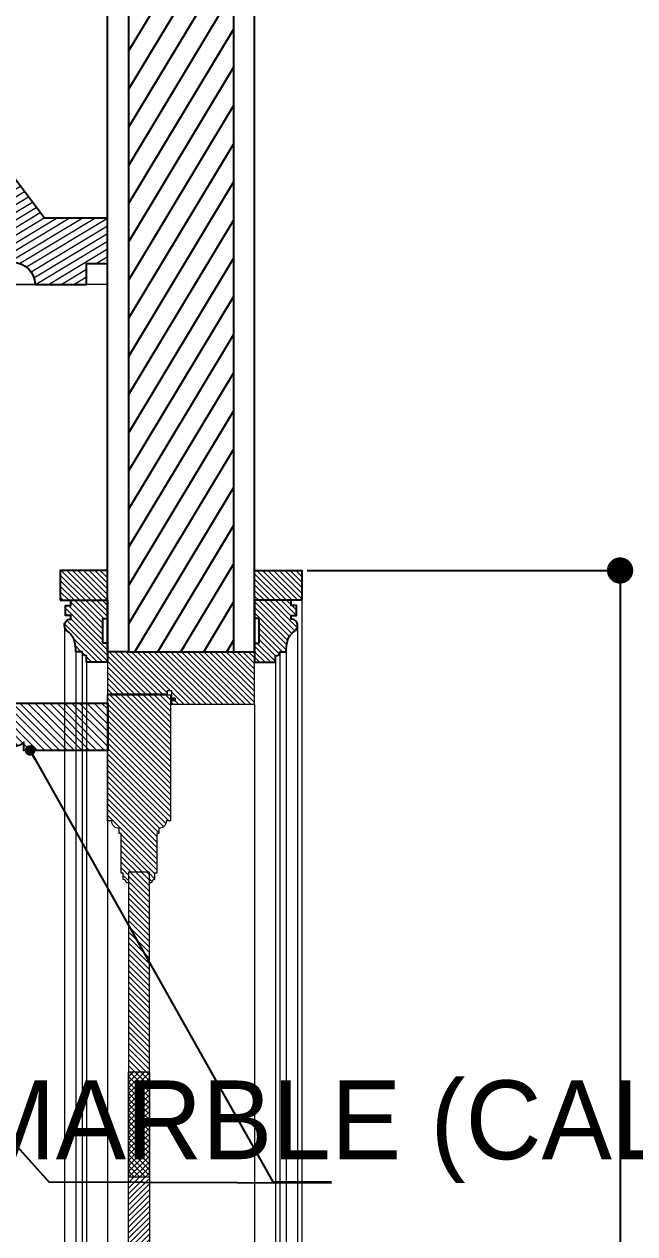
# Model space of a CAD drawing. Header units: inches. Extents: x 230831 to 416194, y 441295 to 526666.
# Drawn here: x 244961 to 245543, y 451513 to 452665 of the extents above; entities that cross this region are included whole.
import ezdxf

# ---------------------------------------------------------------- set-up
doc = ezdxf.new("R2010")
doc.units = ezdxf.units.IN
doc.header["$MEASUREMENT"] = 0
for name, color, linetype in [('A-DIMESNION-1', 7, 'Continuous'), ('CQ Grg Gypsum', 41, 'Continuous'), ('CQ Plaster', 1, 'Continuous'), ('CQ section wall', 3, 'Continuous'), ('CQ SPOT DETAIL DIMENSION', 9, 'Continuous'), ('CQ_callout', 34, 'Continuous'), ('WOOD', 23, 'Continuous'), ('xref grd floor$2$CQ Wall hatch_CHB', 8, 'Continuous')]:
    doc.layers.add(name, color=color, linetype=linetype)
for name, color, linetype, lineweight in [('CQ gypsum 2', 42, 'Continuous', 0), ('CQ Gypsum Hatch', 8, 'Continuous', 20), ('CQ Wood', 30, 'Continuous', 0)]:
    doc.layers.add(name, color=color, linetype=linetype, lineweight=lineweight)
doc.styles.get("Standard").update_dxf_attribs({"font": 'arial.ttf'})
doc.dimstyles.new('chester 25', dxfattribs={"dimscale": 0.25, "dimtxt": 150, "dimasz": 100, "dimexe": 10, "dimexo": 20, "dimgap": 80, "dimtad": 1, "dimdec": 0, "dimzin": 0, "dimdsep": 46, "dimtxsty": 'Standard', "dimblk": 'DOT', "dimcen": 50, "dimclrd": 1, "dimclre": 1, "dimclrt": 3, "dimadec": 0, "dimazin": 0, "dimtfac": 1, "dimtdec": 0, "dimtofl": 0, "dimtmove": 0, "dimatfit": 3, "dimfxl": 1, "dimtolj": 1, "dimtzin": 0, "dimlwd": -1, "dimarcsym": 0})
doc.dimstyles.get("Standard").update_dxf_attribs({"dimtxt": 0.18, "dimasz": 0.18, "dimexe": 0.18, "dimexo": 0.0625, "dimgap": 0.09, "dimtad": 0, "dimtih": 1, "dimtoh": 1, "dimdec": 4, "dimzin": 0, "dimdsep": 46, "dimtxsty": 'Standard', "dimcen": 0.09, "dimadec": 0, "dimazin": 0, "dimtfac": 1, "dimtdec": 4, "dimtofl": 0, "dimtmove": 0, "dimatfit": 3, "dimfxl": 1, "dimtolj": 1, "dimtzin": 0, "dimarcsym": 0})
pattern_1 = [(224.9999999999999, (314555.3100081291, 682297.8172686324), (-2.651650429449553, 2.65165042944955), [])]
pattern_2 = [(224.9999999999999, (314565.3100081291, 682297.8172686324), (-2.651650429449553, 2.65165042944955), [])]

# ---------------------------------------------------------------- blocks, each defined once
blk = doc.blocks.new('SECTION A AND B')
at = {"layer": 'xref grd floor$2$CQ Wall hatch_CHB', "extrusion": (2.772420434295382e-08, -3.397086406510971e-09, 0.9999999999999997)}
h = blk.add_hatch(dxfattribs=at)
h.set_pattern_fill('ANSI31,_O', color=8, scale=150, angle=76.02857671701435)
h.set_pattern_definition([(121.0285767170143, (-1.13686837721616e-13, 0), (-16.06706840326394, -9.664978682068453), [])])
h.paths.add_polyline_path([(234504.1733847185, 453567.1762365348), (234404.1738281932, 453567.1762365348), (234404.1738281934, 452067.1762365347), (234504.1733847184, 452067.1185752425)])
h.paths.add_polyline_path([(236754.1732899436, 453567.1762365348), (236754.1732899436, 449317.1762365348), (236854.1733847183, 449317.1762365348), (236854.1733847183, 453567.1762365348)])
at = {"layer": 'CQ Plaster', "elevation": 6.758949233545973e-05}
for points in [[(234404.1738281932, 452067.1762365347), (234384.1738281932, 452067.1762365347), (234384.1738281932, 453567.1762365347)], [(234504.1733847185, 452067.1762365347), (234524.1733847185, 452067.1762365347), (234524.1733847185, 453567.1762365347)]]:
    blk.add_lwpolyline(points, dxfattribs=at)
at = {"layer": 'CQ section wall', "extrusion": (2.772420434295382e-08, -3.397086406510971e-09, 0.9999999999999997)}
for p, q in [((234404.1738281932, 453567.1762365348, 6.243654001534675e-05), (234404.1738281932, 452067.1762365347, 7.036190047477012e-05)), ((234504.1733847185, 453567.1762365347, 7.268512194522607e-05), (234504.1733847185, 452067.1762365347, 6.758949233545973e-05))]:
    blk.add_line(p, q, dxfattribs=at)
at = {"layer": 'CQ section wall', "extrusion": (2.772420434295382e-08, -3.397086406510971e-09, 0.9999999999999997), "elevation": 0.005033319855305934}
blk.add_lwpolyline([(234504.1733847184, 452067.1762365348), (234404.1738281931, 452067.1762365348)], dxfattribs=at)
blk = doc.blocks.new('WD-05 cloak room')
at = {"layer": 'WOOD', "lineweight": 0}
h = blk.add_hatch(dxfattribs=at)
h.set_pattern_fill('ANSI31', color=8, scale=30, angle=809.9999999999999, style=0)
h.set_pattern_definition(pattern_2)
h.paths.add_polyline_path([(234343.9199538135, 452116.2351711982), (234388.9199538135, 452116.2351711982), (234388.9199538135, 452144.6047690728), (234343.9199538135, 452144.6047690728)])
h = blk.add_hatch(dxfattribs=at)
h.set_pattern_fill('ANSI31', color=8, scale=30, angle=809.9999999999999, style=0)
h.set_pattern_definition(pattern_1)
h.paths.add_polyline_path([(234573.9199538135, 452116.2351711982), (234528.9199538135, 452116.2351711982), (234528.9199538135, 452144.6047690728), (234573.9199538135, 452144.6047690728)])
h = blk.add_hatch(dxfattribs=at)
h.set_pattern_fill('ANSI31', color=8, scale=30, angle=809.9999999999999, style=0)
h.set_pattern_definition(pattern_2)
edge = h.paths.add_edge_path()
edge.add_line((234384.5991347219, 452098.8227702178), (234388.9199538145, 452098.8227702178))
edge.add_line((234388.9199538145, 452098.8227702178), (234388.9199538145, 452116.2351711982))
edge.add_line((234388.9199538145, 452116.2351711982), (234353.9199538145, 452116.2351711982))
edge.add_line((234353.9199538145, 452116.2351711982), (234353.9199538145, 452111.1705447678))
edge.add_line((234353.9199538145, 452111.1705447679), (234348.9199538145, 452111.1705447679))
edge.add_line((234348.9199538145, 452111.1705447679), (234348.9199538145, 452101.6510782121))
edge.add_line((234348.9199538145, 452101.6510782121), (234353.9199538145, 452101.6510782121))
edge.add_line((234353.9199538145, 452101.6510782121), (234353.9199538145, 452098.1705447678))
edge.add_arc((234353.6976761827, 452092.3199352071), 5.854830448332633, 87.82425270288263, 181.9114831487769)
edge.add_arc((234354.7889250441, 452092.4883035626), 6.952338947518033, 182.9983640626432, 239.349195823788)
edge.add_arc((234340.6485831501, 452072.4829617893), 17.57716481121781, 16.268537719834626, 52.92728580264338, ccw=False)
edge.add_arc((234304.3511839727, 452064.9304755373), 54.61496207966331, 2.356659984789985, 13.20557358780809, ccw=False)
edge.add_line((234358.9199538145, 452067.1762361899), (234364.9199538145, 452067.1762361899))
edge.add_arc((234368.9199538145, 452067.1762361899), 3.999999999999998, 180, 270)
edge.add_line((234368.9199538145, 452063.1762361899), (234368.9199538145, 452057.1762361899))
edge.add_line((234368.9199538145, 452057.1762361899), (234388.9199538145, 452057.1762361899))
edge.add_line((234388.9199538145, 452057.1762361899), (234388.9199538145, 452075.5297021625))
edge.add_line((234388.9199538145, 452075.5297021625), (234384.5991347219, 452075.5297021625))
edge.add_line((234384.5991347219, 452075.5297021625), (234384.5991347219, 452098.8227702178))
h = blk.add_hatch(dxfattribs=at)
h.set_pattern_fill('ANSI31', color=8, scale=30, angle=809.9999999999999, style=0)
h.set_pattern_definition(pattern_1)
h.paths.add_polyline_path([(234548.9199538125, 452057.1762361898), (234548.9199538125, 452063.1762361898, 0.4142135623730951), (234552.9199538125, 452067.1762361898), (234558.9199538125, 452067.1762361898, -0.0473727055380676), (234560.3179622275, 452077.4070220248, -0.1613322255665703), (234566.5953158163, 452086.5072736536, 0.250954578133825), (234569.9938039778, 452092.1246444902, 0.4352650242027551), (234563.9199538125, 452098.1705447678), (234563.9199538125, 452101.651078212), (234568.9199538125, 452101.651078212), (234568.9199538125, 452111.1705447678), (234563.9199538125, 452111.1705447678), (234563.9199538125, 452116.2351711982), (234529.0193160286, 452116.2351711982), (234529.01931641, 452098.8227702178), (234533.2407729051, 452098.8227702178), (234533.2407729051, 452075.5297021624), (234529.0193169203, 452075.5297021624), (234529.0193171118, 452066.7900019109), (234528.9951030896, 452057.1762361898)])
h = blk.add_hatch(dxfattribs=at)
h.set_pattern_fill('ANSI31', color=8, scale=30, angle=809.9999999999999, style=0)
h.set_pattern_definition(pattern_1)
h.paths.add_polyline_path([(234388.9203972883, 452017.1762365347), (234388.9203984127, 452017.1762365347), (234388.9203972883, 452017.1762365347), (234388.9199538137, 452032.1762610309), (234388.9203972883, 452067.1762365347), (234528.9200183536, 452067.1762365467), (234528.9200183536, 452027.1762365467), (234471.9200183536, 452027.1762365467), (234471.9200183536, 452030.1762365467), (234467.9200183536, 452030.1762365468), (234467.9200183536, 452017.1762365467)])
h = blk.add_hatch(dxfattribs=at)
h.set_pattern_fill('ANSI31', color=8, scale=30, angle=809.9999999999999, style=0)
h.set_pattern_definition([(225, (307276.9017949782, 568944.7792914034), (-2.651650429449555, 2.651650429449549), [])])
edge = h.paths.add_edge_path()
edge.add_line((234508.9337057003, 451857.1751327181), (234508.9337057003, 451847.1751327181))
edge.add_line((234508.9337057003, 451847.1751327181), (234510.9095095531, 451847.1751327181))
edge.add_arc((234513.919542525, 451847.1810633963), 3.010038814554532, 89.999999999446, 180.112889922403, ccw=False)
edge.add_line((234513.919542525, 451850.1911022108), (234513.919542525, 451856.1762365407))
edge.add_line((234513.919542525, 451856.1762365407), (234515.838429612, 451856.1762365407))
edge.add_line((234515.838429612, 451856.1762365407), (234515.838429612, 451894.1051687289))
edge.add_line((234515.838429612, 451894.1051687289), (234517.838429612, 451894.1051687289))
edge.add_line((234517.838429612, 451894.1051687289), (234517.838429612, 451899.1757598621))
edge.add_arc((234518.2713120951, 451905.8194684696), 6.657796279939383, 266.2720625984567, 363.0717521923915)
edge.add_line((234524.919542525, 451906.1762365407), (234528.919542525, 451906.1762365407))
edge.add_line((234528.919542525, 451906.1762365407), (234528.919542525, 452026.1762365407))
edge.add_line((234528.919542525, 452026.1762365407), (234468.919542525, 452026.1762365407))
edge.add_line((234468.919542525, 452026.1762365407), (234468.919542525, 451906.1762365407))
edge.add_line((234468.919542525, 451906.1762365407), (234472.919542525, 451906.1762365407))
edge.add_arc((234479.5677729549, 451905.8194684697), 6.657796279983404, 176.9282478081221, 273.7279374017608)
edge.add_line((234480.0006554381, 451899.1757598621), (234480.0006554381, 451894.1051687289))
edge.add_line((234480.0006554381, 451894.1051687289), (234482.0006554381, 451894.1051687289))
edge.add_line((234482.0006554381, 451894.1051687289), (234482.0006554381, 451856.1762365407))
edge.add_line((234482.0006554381, 451856.1762365407), (234484.0006554381, 451856.1762365407))
edge.add_line((234484.0006554381, 451856.1762365407), (234484.0006554381, 451850.1911022108))
edge.add_arc((234484.0006554381, 451847.1810633963), 3.010038814565632, -0.11288992240298512, 90.000000000554, ccw=False)
edge.add_line((234487.01068841, 451847.1751327181), (234489.01068841, 451847.1751327181))
edge.add_line((234489.01068841, 451847.1751327181), (234489.01068841, 451857.1751327181))
edge.add_line((234489.01068841, 451857.1751327181), (234508.9337057003, 451857.1751327181))
h = blk.add_hatch(dxfattribs=at)
h.set_pattern_fill('ANSI31', color=8, scale=30, angle=809.9999999999999, style=0)
h.set_pattern_definition([(225, (307276.9017949782, 568943.7792924274), (-2.651650429449555, 2.651650429449549), [])])
h.paths.add_polyline_path([(234489.01068841, 451567.1762365407), (234489.01068841, 451857.1751327181), (234508.9337057003, 451857.1751327181), (234508.9337057003, 451567.1762365407)])
h = blk.add_hatch(dxfattribs=at)
h.set_pattern_fill('ANSI31', color=8, scale=30, angle=809.9999999999999, style=0)
h.set_pattern_definition([(135, (307276.9017949782, 394764.5356570446), (-2.651650429449549, -2.651650429449555), [])])
h.paths.add_polyline_path([(234489.01068841, 451667.1751733744), (234489.01068841, 449696.1762771971), (234508.9337057003, 449696.1762771971), (234508.9337057003, 451667.1751733744)])
at = {"layer": 'WOOD', "color": 8, "lineweight": 0}
for p, q in [((234343.9199538135, 452116.2351711982, 6.715159837143714e-05), (234343.9199538135, 449657.4186760738, 6.651503702558912e-05)), ((234347.8428457344, 452092.3199352071, 6.80164546720402e-05), (234347.8428457343, 449657.4186760738, 6.738608472552557e-05)), ((234569.9970618926, 452092.319935207, 6.834802929973904e-05), (234569.9970618926, 449657.4186760738, 6.771765935322443e-05)), ((234358.9199538145, 452067.1762361899, 6.80164546720402e-05), (234358.9199538145, 449657.4186760738, 6.739259416082409e-05)), ((234364.9199538145, 452067.1762361899, 6.80164546720402e-05), (234364.9199538145, 449657.4186760738, 6.739259416082409e-05)), ((234552.9199538125, 452067.1762361898, 6.834802929973904e-05), (234552.9199538126, 449657.4186760738, 6.772416878852294e-05)), ((234558.9199538125, 452067.1762361898, 6.834802929973904e-05), (234558.9199538125, 449657.4186760738, 6.772416878852294e-05)), ((234368.9199538145, 452057.1762361899, 6.80164546720402e-05), (234368.9199538145, 449657.4186760738, 6.739518305408681e-05)), ((234548.9199538125, 452057.1762361898, 6.834802929973904e-05), (234548.9199538126, 449417.1762365347, 6.766456147847157e-05)), ((234388.919954938, 452017.1762365343, 6.715159837143714e-05), (234388.919954938, 449417.1762365347, 6.647848612313133e-05))]:
    blk.add_line(p, q, dxfattribs=at)
at = {"layer": 'WOOD', "color": 1, "ltscale": 5}
for points, elevation in [([(234343.9199538135, 452116.2351711982), (234388.9199538135, 452116.2351711982), (234388.9199538135, 452144.6047690728), (234343.9199538135, 452144.6047690728), (234343.9199538135, 452116.2351711982)], 6.715159837143714e-05), ([(234573.9199538135, 452116.2351711982), (234528.9199538135, 452116.2351711982), (234528.9199538135, 452144.6047690728), (234573.9199538135, 452144.6047690728), (234573.9199538135, 452116.2351711982)], 6.748317299913945e-05)]:
    blk.add_lwpolyline(points, dxfattribs=dict(at, elevation=elevation))
for points, elevation in [([(234347.8461036492, 452092.1246444903, -0.4352650242027557), (234353.9199538145, 452098.1705447679), (234353.9199538145, 452101.6510782121), (234348.9199538145, 452101.6510782121), (234348.9199538145, 452111.1705447679), (234353.9199538145, 452111.1705447679), (234353.9199538145, 452116.2351711982), (234388.9199538145, 452116.2351711982), (234388.9199538145, 452057.1762361899), (234368.9199538145, 452057.1762361899), (234368.9199538145, 452063.1762361899, -0.4142135623730951), (234364.9199538145, 452067.1762361899), (234358.9199538145, 452067.1762361899, 0.0473727055380674), (234357.5219453995, 452077.4070220248, 0.1613322255665706), (234351.2445918107, 452086.5072736536, -0.2509545781338258)], 6.80164546720402e-05), ([(234569.9938039778, 452092.1246444902, 0.4352650242027557), (234563.9199538125, 452098.1705447678), (234563.9199538125, 452101.651078212), (234568.9199538125, 452101.651078212), (234568.9199538125, 452111.1705447678), (234563.9199538125, 452111.1705447678), (234563.9199538125, 452116.2351711982), (234528.9199538125, 452116.2351711982), (234528.9199538125, 452057.1762361898), (234548.9199538125, 452057.1762361898), (234548.9199538125, 452063.1762361898, 0.4142135623730951), (234552.9199538125, 452067.1762361898), (234558.9199538125, 452067.1762361898, -0.0473727055380674), (234560.3179622275, 452077.4070220248, -0.1613322255665706), (234566.5953158163, 452086.5072736536, 0.2509545781338258)], 6.834802929973904e-05)]:
    blk.add_lwpolyline(points, format="xyb", close=True, dxfattribs=dict(at, elevation=elevation))
for points, elevation in [([(234384.5991347219, 452075.5297021625), (234384.5991347219, 452098.8227702178), (234388.9236957699, 452098.8227702178), (234388.9236957699, 452075.5297021625)], 6.80164546720402e-05), ([(234533.2407729051, 452075.5297021624), (234533.2407729051, 452098.8227702178), (234528.9162118571, 452098.8227702178), (234528.9162118571, 452075.5297021624)], 6.834802929973904e-05)]:
    blk.add_lwpolyline(points, close=True, dxfattribs=dict(at, elevation=elevation))
at = {"layer": 'WOOD', "color": 1, "lineweight": 0, "ltscale": 5, "elevation": 6.715159837143714e-05}
for points in [[(234388.9199538135, 452017.1762365343), (234388.919954938, 452017.1762365343), (234388.9199538135, 452017.1762365343), (234388.9199538135, 452017.1762365343), (234388.9199538135, 452017.1762365343), (234388.9199538135, 452017.1762365343), (234388.9199538135, 452022.1762365344), (234388.9199538145, 452067.1762365347), (234528.9195426196, 452067.1762365347), (234528.9195426196, 452027.1762365347), (234528.9195426196, 452027.1762365347), (234471.9195426196, 452027.1762365347), (234471.9195426196, 452030.1762365347), (234467.9195426196, 452030.1762365348), (234467.9195426196, 452022.8931573952)], [(234467.9195426196, 452020.8931573952), (234467.9195426196, 452017.1762365347), (234388.9199538135, 452017.1762365347)]]:
    blk.add_lwpolyline(points, dxfattribs=at)
at = {"layer": 'WOOD', "ltscale": 5, "elevation": -0.01905050798103756}
blk.add_lwpolyline([(234467.9195426196, 452022.8931573952), (234464.9195426196, 452022.8931573952), (234464.9195426196, 452020.8931573952), (234467.9195426196, 452020.8931573952)], dxfattribs=at)
at = {"layer": 'WOOD', "lineweight": 0, "ltscale": 5, "elevation": 6.715159837143714e-05}
blk.add_lwpolyline([(234508.9337057003, 451857.1751327181), (234508.9337057003, 451847.1751327181), (234510.9095095531, 451847.1751327181, -0.4147907679441273), (234513.919542525, 451850.1911022108), (234513.919542525, 451856.1762365407), (234515.838429612, 451856.1762365407), (234515.838429612, 451894.1051687289), (234517.838429612, 451894.1051687289), (234517.838429612, 451899.1757598621, 0.4494161916617549), (234524.919542525, 451906.1762365407), (234528.919542525, 451906.1762365407), (234528.919542525, 452026.1762365407), (234468.919542525, 452026.1762365407), (234468.919542525, 451906.1762365407), (234472.919542525, 451906.1762365407, 0.4494161916617549), (234480.0006554381, 451899.1757598621), (234480.0006554381, 451894.1051687289), (234482.0006554381, 451894.1051687289), (234482.0006554381, 451856.1762365407), (234484.0006554381, 451856.1762365407), (234484.0006554381, 451850.1911022108, -0.4147907679441273), (234487.01068841, 451847.1751327181), (234489.01068841, 451847.1751327181), (234489.01068841, 451857.1751327181)], format="xyb", close=True, dxfattribs=at)
at = {"layer": 'WOOD', "lineweight": 0, "ltscale": 5}
for points, elevation in [([(234489.01068841, 451567.1762365407), (234489.01068841, 451857.1751327181), (234508.9337057003, 451857.1751327181), (234508.9337057003, 451567.1762365407), (234489.01068841, 451567.1762365407)], 6.932575509303873e-05), ([(234489.01068841, 451667.1751733744), (234489.01068841, 449696.1762771971), (234508.9337057003, 449696.1762771971), (234508.9337057003, 451667.1751733744), (234489.01068841, 451667.1751733744)], 6.770688945445562e-05)]:
    blk.add_lwpolyline(points, dxfattribs=dict(at, elevation=elevation))
blk = doc.blocks.new('section ceiling a and b')
at = {"layer": 'CQ Gypsum Hatch'}
h = blk.add_hatch(dxfattribs=at)
h.set_pattern_fill('ANSI31', color=256, scale=50, angle=166.0285767170143, style=0)
h.set_pattern_definition([(211.0285767170143, (0, 0), (3.221659560689484, -5.355689467754646), [])])
edge = h.paths.add_edge_path()
edge.add_arc((158022.3166229481, 36263.40425630187), 21, -2.2737367544323206e-12, 90, ccw=False)
edge.add_line((158043.3166229481, 36263.40425630187), (158092.3166229481, 36263.40425630187))
edge.add_line((158092.3166229481, 36263.40425630187), (158092.3166229481, 36283.40425630187))
edge.add_line((158092.3166229481, 36283.40425630187), (158112.3166229481, 36283.40425630187))
edge.add_line((158112.3166229482, 36283.40425630187), (158112.3166225071, 36326.44435842511))
edge.add_line((158112.316622507, 36326.4443584251), (158052.3166229481, 36326.4443578102))
edge.add_line((158052.3166229483, 36326.44435781019), (157995.7102610376, 36401.44435781021))
edge.add_line((157995.7102610376, 36401.44435781025), (157956.6384096705, 36401.44435781208))
edge.add_line((157956.6384096705, 36401.44435781206), (157956.6384096705, 36378.94435781025))
edge.add_line((157956.6384096704, 36378.94435781025), (157965.6384096704, 36378.94435781025))
edge.add_line((157965.6384096705, 36378.94435781025), (157965.6384096705, 36371.44435781024))
edge.add_arc((157966.5269486951, 36343.50823277532), 27.95025194104477, 29.519025341355814, 91.8217408189401, ccw=False)
edge.add_arc((157958.3869741295, 36341.8678555899), 35.93479784867257, 6.527251481722715, 25.396680804682887, ccw=False)
edge.add_arc((157662.7958070575, 36307.80450232368), 333.4821786609712, 4.751447811112314, 6.568657367758419, ccw=False)
edge.add_arc((158048.2930958544, 36341.16891511763), 53.47024035375853, 186.1635720952399, 202.8448179782434)
edge.add_arc((158015.3125313123, 36328.27734397881), 18.09530210375618, 205.771492876495, 276.8309702012117)
edge.add_line((158017.4647988601, 36310.31049387564), (158017.4647988601, 36307.31049387562))
edge.add_arc((158017.4647988601, 36299.51098522748), 7.79950864818192, 90.00000000000001, 308.4673023859826)
edge.add_line((158022.3166229481, 36293.40425630182), (158022.3166229481, 36284.40425630188))
at = {"layer": 'CQ Grg Gypsum', "elevation": -1.466518336030662e-07}
blk.add_lwpolyline([(158022.3166229482, 36284.40425630176, -0.4142135623731066), (158043.3166229482, 36263.40425630176), (158092.3166229482, 36263.40425630176), (158092.3166229482, 36283.40425630176), (158112.3166229483, 36283.40425630176), (158112.3166225071, 36326.44435842498), (158052.3166229485, 36326.44435781008), (157995.7102610378, 36401.44435781013), (157956.6384096706, 36401.44435781194), (157956.6384096706, 36378.94435781013), (157965.6384096706, 36378.94435781013), (157965.6384096706, 36371.44435781013, -0.278747496337859), (157990.8490381429, 36357.27967236855, -0.0825199636140551), (157994.0888390491, 36345.95277146332, -0.0079292386621575), (157995.1319440959, 36335.42796160997, 0.0729144724568153), (157999.0170747008, 36320.40981246956, 0.32038865801881), (158017.4647988602, 36310.31049387553), (158017.4647988602, 36307.31049387559, 1.408012182039748), (158022.3166229482, 36293.4042563017)], format="xyb", close=True, dxfattribs=at)
blk = doc.blocks.new('_Dot')
at = {"color": 0, "linetype": 'ByBlock', "lineweight": -2}
blk.add_line((-0.5, 0), (-1, 0), dxfattribs=at)
at = {"color": 0, "linetype": 'ByBlock', "const_width": 0.5}
blk.add_lwpolyline([(-0.25, 0, 1), (0.25, 0, 1)], format="xyb", close=True, dxfattribs=at)
blk = doc.blocks.new('*D346')
at = {"layer": 'A-DIMESNION-1', "color": 1, "lineweight": -2, "ltscale": 0.05, "transparency": 16777216}
for p, q in [((245230.5395394704, 452144.6047690728), (245531.1222163225, 452144.6047690728)), ((245230.5395394705, 449417.1762365347), (245531.1222163225, 449417.1762365347))]:
    blk.add_line(p, q, dxfattribs=at)
at = {"layer": 'A-DIMESNION-1', "color": 1, "ltscale": 0.05, "transparency": 16777216}
blk.add_line((245528.6222163225, 452119.6047690728), (245528.6222163225, 449442.1762365347), dxfattribs=at)
at = {"layer": 'Defpoints', "color": 0, "linetype": 'Continuous', "ltscale": 0.05, "transparency": 16777216}
for p in [(245225.5395394704, 452144.6047690728, 0.0003572406879665594), (245225.5395394705, 449417.1762365347, 0.0003537030222267416), (245528.6222163225, 449417.1762365347)]:
    blk.add_point(p, dxfattribs=at)
at = {"layer": 'A-DIMESNION-1', "color": 1, "linetype": 'Continuous', "ltscale": 0.05, "transparency": 16777216, "xscale": 25, "yscale": 25, "zscale": 25}
for p, rotation in [((245528.6222163225, 452144.6047690728), 90), ((245528.6222163225, 449417.1762365347), 270)]:
    blk.add_blockref('_Dot', p, dxfattribs=dict(at, rotation=rotation))
at = {"layer": 'A-DIMESNION-1', "color": 3, "linetype": 'Continuous', "ltscale": 0.05, "transparency": 16777216, "insert": (245489.7954768954, 450780.8905028038), "char_height": 37.5, "attachment_point": 5, "rotation": 90}
blk.add_mtext('\\A1;2727', dxfattribs=at)

msp = doc.modelspace()

# ---------------------------------------------------------------- hatches: boundary and pattern name
at = {"lineweight": 0}
h = msp.add_hatch(dxfattribs=at)
h.set_pattern_fill('ANSI31', color=8, scale=40, angle=90)
h.set_pattern_definition([(135, (-14366.97050622248, 9.885343024507165e-05), (-3.535533905932738, -3.535533905932737), [])])
edge = h.paths.add_edge_path()
edge.add_line((245040.7451544995, 452018.1828566595), (245040.7451543476, 451973.182856539))
edge.add_line((245040.7451543476, 451973.182856539), (244960.7451544236, 451973.182856539))
edge.add_line((244960.7451544236, 451973.182856539), (244960.7451544235, 451981.0627115456))
edge.add_arc((244953.0338723344, 451987.2003456236), 9.855679760077013, 197.1648349949623, 321.48269603368834, ccw=False)
edge.add_arc((244927.0595250337, 451978.8249187775), 17.43678458607501, 18.27156403122888, 37.1850113119712)
edge.add_arc((244929.3060624349, 451980.3419767121), 14.73085457311897, 37.76519747204707, 92.18024653474146)
edge.add_line((244928.7456521457, 451995.0621674976), (244928.7456521457, 452001.0621674976))
edge.add_line((244928.7456521457, 452001.0621674976), (244926.7456521457, 452001.0621674976))
edge.add_arc((244921.6456521457, 452001.0621674976), 5.100000000005821, 89.99999999967298, 359.9999999993461, ccw=False)
edge.add_line((244921.6456521457, 452006.1621674976), (244921.6456521457, 452008.1621674976))
edge.add_line((244921.6456521457, 452008.1621674976), (244915.5456521457, 452008.1621674976))
edge.add_line((244915.5456521457, 452008.1621674976), (244915.5456521457, 452018.1828568606))
edge.add_line((244915.5456521457, 452018.1828568606), (245040.7451544995, 452018.1828566595))

# ---------------------------------------------------------------- linework, layer by layer
at = {"layer": 'CQ gypsum 2', "extrusion": (-2.772420434295382e-08, -3.397086406510971e-09, 0.9999999999999997)}
msp.add_line((244119.5811941437, 452417.1745689876, 0.0003323585419429233), (244971.5399833852, 452417.1745689877, 0.0003559784215076294), dxfattribs=at)
at = {"layer": 'CQ gypsum 2', "elevation": 0.0002970906183923372}
msp.add_lwpolyline([(244045.5369020331, 452417.2205928719), (245040.624552061, 452417.2362239471), (245040.624552061, 449567.0869789211), (244045.5369020331, 449567.0713478459)], close=True, dxfattribs=at)
at = {"layer": 'WOOD', "elevation": 0.0002970906183923372}
msp.add_lwpolyline([(245040.7451544995, 452018.1828566595), (245040.7451543476, 451973.182856539), (244960.7451544236, 451973.182856539), (244960.7451544235, 451981.0627115456, -0.6027498533821092), (244943.6171677878, 451984.2917206882, 0.08271333912681034), (244940.9512030324, 451989.3635495748, 0.2419949691642103), (244928.7456521457, 451995.0621674976), (244928.7456521457, 452001.0621674976), (244926.7456521457, 452001.0621674976, -2.414213562368225), (244921.6456521457, 452006.1621674976), (244921.6456521457, 452008.1621674976), (244915.5456521457, 452008.1621674976), (244915.5456521457, 452018.1828568606), (245040.7451544995, 452018.1828566595)], format="xyb", dxfattribs=at)

# ---------------------------------------------------------------- block references
at = {"layer": 'CQ Grg Gypsum', "lineweight": 0, "extrusion": (-2.772420434295382e-08, -3.397086406510971e-09, 0.9999999999999997)}
msp.add_blockref('section ceiling a and b', (86928.22336043697, 416153.770312127, -0.007972416193166621), dxfattribs=at)
at = {"layer": 'CQ section wall', "xscale": -1}
msp.add_blockref('SECTION A AND B', (479564.7133676626, 0, 0.0002905160519317026), dxfattribs=at)
at = {"layer": 'CQ Wood', "xscale": -1}
msp.add_blockref('WD-05 cloak room', (479569.4594932839, 0, 0.0002900890895951222), dxfattribs=at)

# ---------------------------------------------------------------- texts
at = {"layer": 'CQ SPOT DETAIL DIMENSION', "color": 3, "insert": (246261.9106706781, 451561.2754236509), "char_height": 75, "attachment_point": 9}
msp.add_mtext('{\\fCityBlueprint|b0|i0|c2|p2;MARBLE (CALACATTA ORO)}', dxfattribs=at)

# ---------------------------------------------------------------- dimensions: what is measured, and where the dimension line sits
at = {"layer": 'A-DIMESNION-1', "color": 64, "linetype": 'Continuous', "ltscale": 0.05}
dim = msp.add_linear_dim(base=(245528.6222163225, 449417.1762365347), p1=(245225.5395394704, 452144.6047690728, 0.0003572406879665594), p2=(245225.5395394705, 449417.1762365347, 0.0003537030222267416), angle=90, dimstyle='chester 25', dxfattribs=at)
dim.commit()
dim.dimension.update_dxf_attribs({"geometry": '*D346', "text_midpoint": (245489.7954768954, 450780.8905028038)})

# ---------------------------------------------------------------- leaders
at = {"layer": 'CQ_callout', "annotation_type": 0, "has_hookline": 1, "hookline_direction": 0, "text_width": 1007.970112079701}
msp.add_leader([(244966.8422028876, 451973.1828565389), (245197.8640396241, 451562.1921719993), (245253.7605585984, 451562.1751861369)], dimstyle='Standard', override={"dimasz": 10, "dimldrblk": 'Dot', "dimfxl": 0.1, "dimarcsym": 2}, dxfattribs=at)
at = {"layer": 'CQ_callout'}
msp.add_leader([(244771.9323619151, 451799.7051822892), (244984.6410921673, 451562.1921719993), (245253.9405585984, 451561.2754236509)], dimstyle='Standard', override={"dimasz": 10, "dimldrblk": 'Dot', "dimfxl": 0.1, "dimarcsym": 2}, dxfattribs=at)

doc.saveas('drawing.dxf')
